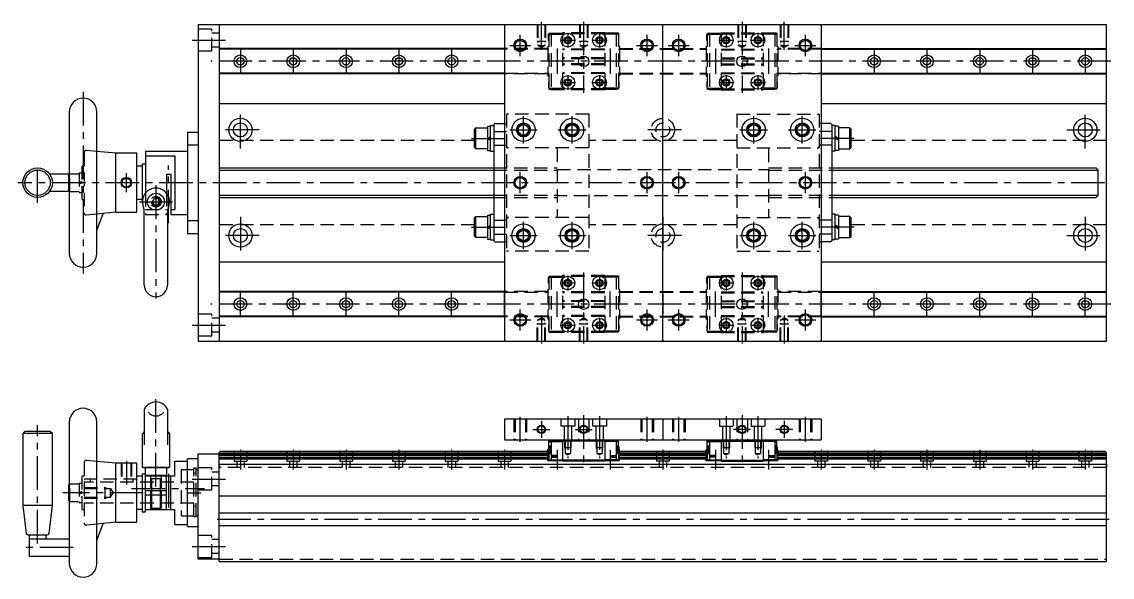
# Model space of a CAD drawing. Extents: x -2 to 774, y -8 to 273.
# Drawn here: x 257 to 774, y 10 to 273 of the extents above; entities that cross this region are included whole.
import ezdxf

# ---------------------------------------------------------------- set-up
doc = ezdxf.new("R2010")
doc.units = 0
doc.header["$LTSCALE"] = 0.5
doc.linetypes.add('CENTER', pattern=[50.8, 31.75, -6.35, 6.35, -6.35])
doc.linetypes.add('DASHED', pattern=[19.05, 12.7, -6.35])
for name, color, linetype in [('MSM_CENTER', 1, 'CENTER'), ('MSM_CONTINUOUS', 7, 'CONTINUOUS'), ('MSM_DASHED', 4, 'DASHED'), ('MSM_NARROW', 5, 'CONTINUOUS')]:
    doc.layers.add(name, color=color, linetype=linetype)

msp = doc.modelspace()

# ---------------------------------------------------------------- linework, layer by layer
at = {"layer": 'MSM_CENTER'}
for p, q in [((503.36, 259.71), (503.36, 273.05)), ((523.36, 273.05), (523.36, 239.34)), ((598.36, 273.05), (598.36, 239.34)), ((618.36, 259.71), (618.36, 273.05)), ((338.02, 264.34), (353.76, 264.34)), ((493.36, 256.84), (493.36, 266.84)), ((512.36, 264.34), (519.36, 264.34)), ((515.86, 267.84), (515.86, 260.84)), ((527.36, 264.34), (534.36, 264.34)), ((530.86, 267.84), (530.86, 260.84)), ((553.36, 256.84), (553.36, 266.84)), ((568.36, 256.84), (568.36, 266.84)), ((587.36, 264.34), (594.36, 264.34)), ((590.86, 267.84), (590.86, 260.84)), ((602.36, 264.34), (609.36, 264.34)), ((605.86, 267.84), (605.86, 260.84)), ((628.36, 256.84), (628.36, 266.84)), ((360.86, 260.34), (360.86, 248.34)), ((385.86, 260.34), (385.86, 248.34)), ((410.86, 260.34), (410.86, 248.34)), ((435.86, 260.34), (435.86, 248.34)), ((460.86, 260.34), (460.86, 248.34)), ((485.86, 260.34), (485.86, 248.34)), ((488.36, 261.84), (498.36, 261.84)), ((510.86, 260.34), (510.86, 248.34)), ((535.86, 260.34), (535.86, 248.34)), ((548.36, 261.84), (558.36, 261.84)), ((560.86, 249.54), (560.86, 259.14)), ((563.36, 261.84), (573.36, 261.84)), ((585.86, 260.34), (585.86, 248.34)), ((610.86, 260.34), (610.86, 248.34)), ((623.36, 261.84), (633.36, 261.84)), ((635.86, 260.34), (635.86, 248.34)), ((660.86, 260.34), (660.86, 248.34)), ((685.86, 260.34), (685.86, 248.34)), ((710.86, 260.34), (710.86, 248.34)), ((735.86, 260.34), (735.86, 248.34)), ((760.86, 260.34), (760.86, 248.34)), ((772.88, 254.34), (346.83, 254.34)), ((515.86, 247.84), (515.86, 240.84)), ((530.86, 247.84), (530.86, 240.84)), ((590.86, 247.84), (590.86, 240.84)), ((605.86, 247.84), (605.86, 240.84)), ((512.36, 244.34), (519.36, 244.34)), ((527.36, 244.34), (534.36, 244.34)), ((587.36, 244.34), (594.36, 244.34)), ((602.36, 244.34), (609.36, 244.34)), ((286.36, 239.84), (286.36, 153.84)), ((360.86, 213.04), (360.86, 230.64)), ((494.86, 215.34), (494.86, 228.34)), ((517.86, 215.34), (517.86, 228.34)), ((560.86, 213.04), (560.86, 230.64)), ((603.86, 215.34), (603.86, 228.34)), ((626.86, 215.34), (626.86, 228.34)), ((760.86, 213.04), (760.86, 230.64)), ((369.66, 221.84), (352.06, 221.84)), ((470.34, 217.84), (488.86, 217.84)), ((488.36, 221.84), (501.36, 221.84)), ((511.36, 221.84), (524.36, 221.84)), ((569.66, 221.84), (552.06, 221.84)), ((597.36, 221.84), (610.36, 221.84)), ((620.36, 221.84), (633.36, 221.84)), ((651.38, 217.84), (632.86, 217.84)), ((752.06, 221.84), (769.66, 221.84)), ((264.86, 187.24), (264.86, 205.5)), ((306.86, 192.34), (306.86, 201.34)), ((326.86, 177.61), (326.86, 204.97)), ((493.36, 191.84), (493.36, 201.84)), ((553.36, 191.84), (553.36, 201.84)), ((568.36, 191.84), (568.36, 201.84)), ((628.36, 191.84), (628.36, 201.84)), ((770.11, 196.84), (255.48, 196.84)), ((320.86, 195.67), (320.86, 141.97)), ((313.03, 187.84), (328.69, 187.84)), ((360.86, 180.64), (360.86, 163.04)), ((470.34, 175.84), (488.86, 175.84)), ((494.86, 165.34), (494.86, 178.34)), ((517.86, 165.34), (517.86, 178.34)), ((560.86, 180.64), (560.86, 163.04)), ((603.86, 165.34), (603.86, 178.34)), ((626.86, 165.34), (626.86, 178.34)), ((651.38, 175.84), (632.86, 175.84)), ((760.86, 180.64), (760.86, 163.04)), ((369.66, 171.84), (352.06, 171.84)), ((488.36, 171.84), (501.36, 171.84)), ((511.36, 171.84), (524.36, 171.84)), ((569.66, 171.84), (552.06, 171.84)), ((597.36, 171.84), (610.36, 171.84)), ((620.36, 171.84), (633.36, 171.84)), ((752.06, 171.84), (769.66, 171.84)), ((515.86, 152.84), (515.86, 145.84)), ((523.36, 154.34), (523.36, 120.64)), ((530.86, 152.84), (530.86, 145.84)), ((590.86, 152.84), (590.86, 145.84)), ((598.36, 154.34), (598.36, 120.64)), ((605.86, 152.84), (605.86, 145.84)), ((360.86, 133.34), (360.86, 145.34)), ((385.86, 133.34), (385.86, 145.34)), ((410.86, 133.34), (410.86, 145.34)), ((435.86, 133.34), (435.86, 145.34)), ((460.86, 133.34), (460.86, 145.34)), ((485.86, 133.34), (485.86, 145.34)), ((510.86, 133.34), (510.86, 145.34)), ((512.36, 149.34), (519.36, 149.34)), ((527.36, 149.34), (534.36, 149.34)), ((535.86, 133.34), (535.86, 145.34)), ((585.86, 133.34), (585.86, 145.34)), ((587.36, 149.34), (594.36, 149.34)), ((602.36, 149.34), (609.36, 149.34)), ((610.86, 133.34), (610.86, 145.34)), ((635.86, 133.34), (635.86, 145.34)), ((660.86, 133.34), (660.86, 145.34)), ((685.86, 133.34), (685.86, 145.34)), ((710.86, 133.34), (710.86, 145.34)), ((735.86, 133.34), (735.86, 145.34)), ((760.86, 133.34), (760.86, 145.34)), ((560.86, 144.14), (560.86, 134.54)), ((772.88, 139.34), (346.83, 139.34)), ((493.36, 126.84), (493.36, 136.84)), ((553.36, 126.84), (553.36, 136.84)), ((568.36, 126.84), (568.36, 136.84)), ((628.36, 126.84), (628.36, 136.84)), ((338.02, 129.34), (353.76, 129.34)), ((488.36, 131.84), (498.36, 131.84)), ((503.36, 133.97), (503.36, 120.64)), ((512.36, 129.34), (519.36, 129.34)), ((515.86, 132.84), (515.86, 125.84)), ((527.36, 129.34), (534.36, 129.34)), ((530.86, 132.84), (530.86, 125.84)), ((548.36, 131.84), (558.36, 131.84)), ((563.36, 131.84), (573.36, 131.84)), ((587.36, 129.34), (594.36, 129.34)), ((590.86, 132.84), (590.86, 125.84)), ((602.36, 129.34), (609.36, 129.34)), ((605.86, 132.84), (605.86, 125.84)), ((618.36, 133.97), (618.36, 120.64)), ((623.36, 131.84), (633.36, 131.84)), ((320.86, 52.99), (320.86, 96.1)), ((493.36, 74.12), (493.36, 85.88)), ((503.36, 84), (503.36, 76)), ((515.86, 86.23), (515.86, 66.42)), ((523.36, 86.75), (523.36, 63.5)), ((530.86, 86.23), (530.86, 66.42)), ((553.36, 74.12), (553.36, 85.88)), ((568.36, 74.12), (568.36, 85.88)), ((590.86, 86.23), (590.86, 66.42)), ((598.36, 86.75), (598.36, 63.5)), ((605.86, 86.23), (605.86, 66.42)), ((618.36, 84), (618.36, 76)), ((628.36, 74.12), (628.36, 85.88)), ((264.86, 26.04), (264.86, 82)), ((499.36, 80), (507.36, 80)), ((519.36, 80), (527.36, 80)), ((602.36, 80), (594.36, 80)), ((622.36, 80), (614.36, 80)), ((360.86, 70.32), (360.86, 60.98)), ((385.86, 70.32), (385.86, 60.98)), ((410.86, 70.32), (410.86, 60.98)), ((435.86, 70.32), (435.86, 60.98)), ((460.86, 70.32), (460.86, 60.98)), ((485.86, 70.32), (485.86, 60.98)), ((510.86, 70.32), (510.86, 60.98)), ((535.86, 70.32), (535.86, 60.98)), ((560.86, 70.32), (560.86, 60.98)), ((585.86, 70.32), (585.86, 60.98)), ((610.86, 70.32), (610.86, 60.98)), ((635.86, 70.32), (635.86, 60.98)), ((660.86, 70.32), (660.86, 60.98)), ((685.86, 70.32), (685.86, 60.98)), ((710.86, 70.32), (710.86, 60.98)), ((735.86, 70.32), (735.86, 60.98)), ((760.86, 70.32), (760.86, 60.98)), ((306.86, 65.11), (306.86, 53.98)), ((326.86, 58.88), (326.86, 41)), ((309.36, 52), (343.86, 52)), ((338.02, 56.5), (353.76, 56.5)), ((314.86, 50), (276.86, 50)), ((349.87, 37.5), (773.59, 37.5)), ((281.71, 24), (259.21, 24)), ((338.02, 24.5), (353.76, 24.5))]:
    msp.add_line(p, q, dxfattribs=at)
at = {"layer": 'MSM_CONTINUOUS'}
for p, q in [((340.86, 271.84), (770.86, 271.84)), ((340.86, 271.84), (340.86, 121.84)), ((350.86, 271.84), (350.86, 121.84)), ((485.86, 271.34), (486.36, 271.84)), ((485.86, 271.34), (485.86, 122.34)), ((560.86, 271.34), (560.36, 271.84)), ((560.86, 271.34), (561.36, 271.84)), ((560.86, 122.34), (560.86, 271.34)), ((635.86, 271.34), (635.36, 271.84)), ((635.86, 271.34), (635.86, 122.34)), ((770.86, 121.84), (770.86, 271.84)), ((485.86, 260.34), (350.86, 260.34)), ((485.86, 260.04), (350.86, 260.04)), ((635.86, 260.34), (770.86, 260.34)), ((635.86, 260.04), (770.86, 260.04)), ((485.86, 248.64), (350.86, 248.64)), ((485.86, 248.34), (350.86, 248.34)), ((635.86, 248.64), (770.86, 248.64)), ((635.86, 248.34), (770.86, 248.34)), ((350.86, 234.34), (485.86, 234.34)), ((635.86, 234.34), (770.86, 234.34)), ((279.86, 230.34), (279.86, 163.34)), ((292.86, 163.34), (292.86, 230.34)), ((471.76, 222.24), (472.36, 222.84)), ((471.76, 213.44), (471.76, 222.24)), ((472.36, 222.84), (477.76, 222.84)), ((472.36, 212.84), (472.36, 222.84)), ((477.76, 223.54), (479.26, 223.54)), ((477.76, 223.54), (477.76, 212.14)), ((479.26, 211.74), (479.26, 223.94)), ((479.26, 223.94), (480.86, 223.94)), ((481.36, 224.84), (480.86, 224.34)), ((480.86, 224.34), (480.86, 169.34)), ((481.36, 224.84), (485.86, 224.84)), ((640.36, 224.84), (635.86, 224.84)), ((640.36, 224.84), (640.86, 224.34)), ((640.86, 224.34), (640.86, 169.34)), ((642.46, 223.94), (640.86, 223.94)), ((642.46, 211.74), (642.46, 223.94)), ((643.96, 223.54), (642.46, 223.54)), ((643.96, 223.54), (643.96, 212.14)), ((649.36, 222.84), (643.96, 222.84)), ((649.96, 222.24), (649.36, 222.84)), ((649.36, 212.84), (649.36, 222.84)), ((649.96, 213.44), (649.96, 222.24)), ((335.86, 220.84), (340.86, 220.84)), ((335.86, 220.84), (335.86, 172.84)), ((477.76, 217.84), (479.26, 218.71)), ((477.76, 216.98), (479.26, 217.84)), ((643.96, 217.84), (642.46, 218.71)), ((643.96, 216.98), (642.46, 217.84)), ((301.86, 210.84), (292.86, 211.68)), ((315.86, 211.84), (315.86, 191.91)), ((315.86, 211.84), (335.86, 211.84)), ((335.86, 214.73), (340.86, 214.73)), ((472.36, 212.84), (471.76, 213.44)), ((477.76, 212.84), (472.36, 212.84)), ((477.76, 212.14), (479.26, 212.14)), ((479.26, 211.74), (480.86, 211.74)), ((642.46, 211.74), (640.86, 211.74)), ((643.96, 212.14), (642.46, 212.14)), ((643.96, 212.84), (649.36, 212.84)), ((649.36, 212.84), (649.96, 213.44)), ((301.86, 182.84), (301.86, 210.84)), ((311.86, 210.84), (301.86, 210.84)), ((311.86, 182.84), (311.86, 210.84)), ((315.86, 209.53), (329.86, 209.53)), ((329.86, 209.53), (329.86, 184.15)), ((311.86, 204.84), (314.36, 204.84)), ((314.36, 205.84), (314.36, 187.84)), ((314.36, 205.84), (315.86, 205.84)), ((350.86, 203.84), (480.86, 203.84)), ((640.86, 203.84), (765.86, 203.84)), ((765.86, 203.84), (766.86, 202.84)), ((766.86, 202.84), (766.86, 190.84)), ((279.81, 200.84), (270.61, 200.84)), ((279.56, 200.59), (279.86, 200.89)), ((279.56, 193.09), (279.56, 200.59)), ((325.86, 200.84), (325.86, 191.91)), ((325.86, 200.84), (327.86, 200.84)), ((327.86, 200.84), (327.86, 181.84)), ((270.61, 192.84), (279.81, 192.84)), ((279.86, 192.79), (279.56, 193.09)), ((314.36, 188.84), (311.86, 188.84)), ((314.36, 187.84), (314.42, 187.84)), ((320, 189.34), (319.13, 187.84)), ((319.13, 187.84), (320, 186.34)), ((321.73, 189.34), (320, 189.34)), ((320, 186.34), (321.73, 186.34)), ((322.59, 187.84), (321.73, 189.34)), ((321.73, 186.34), (322.59, 187.84)), ((350.86, 189.84), (480.86, 189.84)), ((640.86, 189.84), (765.86, 189.84)), ((766.86, 190.84), (765.86, 189.84)), ((301.86, 182.84), (292.86, 182)), ((292.86, 174.23), (295.87, 182.28)), ((301.86, 182.84), (311.86, 182.84)), ((315.36, 148.34), (315.36, 183.3)), ((326.37, 183.3), (326.37, 148.34)), ((327.86, 184.15), (329.86, 184.15)), ((327.86, 181.84), (335.86, 181.84)), ((471.76, 180.24), (472.36, 180.84)), ((472.36, 180.84), (477.76, 180.84)), ((472.36, 170.84), (472.36, 180.84)), ((477.76, 181.54), (479.26, 181.54)), ((477.76, 181.54), (477.76, 170.14)), ((479.26, 169.74), (479.26, 181.94)), ((479.26, 181.94), (480.86, 181.94)), ((642.46, 181.94), (640.86, 181.94)), ((642.46, 169.74), (642.46, 181.94)), ((643.96, 181.54), (642.46, 181.54)), ((643.96, 181.54), (643.96, 170.14)), ((649.36, 180.84), (643.96, 180.84)), ((649.96, 180.24), (649.36, 180.84)), ((649.36, 170.84), (649.36, 180.84)), ((335.86, 178.95), (340.86, 178.95)), ((471.76, 171.44), (471.76, 180.24)), ((477.76, 175.84), (479.26, 176.71)), ((477.76, 174.98), (479.26, 175.84)), ((643.96, 175.84), (642.46, 176.71)), ((643.96, 174.98), (642.46, 175.84)), ((649.96, 171.44), (649.96, 180.24)), ((335.86, 172.84), (340.86, 172.84)), ((472.36, 170.84), (471.76, 171.44)), ((477.76, 170.84), (472.36, 170.84)), ((643.96, 170.84), (649.36, 170.84)), ((649.36, 170.84), (649.96, 171.44)), ((477.76, 170.14), (479.26, 170.14)), ((479.26, 169.74), (480.86, 169.74)), ((481.36, 168.84), (480.86, 169.34)), ((481.36, 168.84), (485.86, 168.84)), ((640.36, 168.84), (635.86, 168.84)), ((640.36, 168.84), (640.86, 169.34)), ((642.46, 169.74), (640.86, 169.74)), ((643.96, 170.14), (642.46, 170.14)), ((350.86, 159.34), (485.86, 159.34)), ((635.86, 159.34), (770.86, 159.34)), ((485.86, 145.34), (350.86, 145.34)), ((485.86, 145.04), (350.86, 145.04)), ((635.86, 145.34), (770.86, 145.34)), ((635.86, 145.04), (770.86, 145.04)), ((485.86, 133.64), (350.86, 133.64)), ((485.86, 133.34), (350.86, 133.34)), ((635.86, 133.64), (770.86, 133.64)), ((635.86, 133.34), (770.86, 133.34)), ((340.86, 121.84), (770.86, 121.84)), ((485.86, 122.34), (486.36, 121.84)), ((560.86, 122.34), (560.36, 121.84)), ((560.86, 122.34), (561.36, 121.84)), ((635.86, 122.34), (635.36, 121.84)), ((315.36, 89.65), (315.36, 72.67)), ((326.37, 89.65), (326.37, 72.67)), ((279.86, 83.5), (279.86, 16.5)), ((292.86, 16.5), (292.86, 83.5)), ((485.86, 85), (485.86, 75)), ((485.86, 85), (635.86, 85)), ((560.86, 85), (560.86, 75)), ((635.86, 85), (635.86, 75)), ((258.86, 79), (257.86, 78)), ((257.86, 78), (257.86, 44)), ((271.86, 78), (257.86, 78)), ((270.86, 79), (258.86, 79)), ((271.86, 78), (270.86, 79)), ((271.86, 44), (271.86, 78)), ((314.42, 77.67), (314.42, 62.09)), ((315.15, 78.63), (315.36, 78.69)), ((326.58, 78.63), (326.37, 78.69)), ((327.3, 77.67), (327.3, 62.09)), ((485.86, 75), (635.86, 75)), ((506.91, 71.9), (506.91, 74.6)), ((506.91, 74.6), (507.91, 74.6)), ((506.91, 74.1), (507.91, 74.1)), ((507.91, 74.7), (507.91, 65.1)), ((507.91, 74.7), (513.41, 74.7)), ((507.91, 74.2), (513.41, 74.2)), ((513.41, 75), (513.41, 65)), ((533.31, 74.5), (513.41, 74.5)), ((533.31, 75), (533.31, 65)), ((538.81, 74.7), (533.31, 74.7)), ((538.81, 74.2), (533.31, 74.2)), ((538.81, 74.7), (538.81, 65.1)), ((539.81, 74.6), (538.81, 74.6)), ((539.81, 74.1), (538.81, 74.1)), ((539.81, 71.9), (539.81, 74.6)), ((581.91, 71.9), (581.91, 74.6)), ((581.91, 74.6), (582.91, 74.6)), ((581.91, 74.1), (582.91, 74.1)), ((582.91, 74.7), (582.91, 65.1)), ((582.91, 74.7), (588.41, 74.7)), ((582.91, 74.2), (588.41, 74.2)), ((588.41, 75), (588.41, 65)), ((588.41, 74.5), (608.31, 74.5)), ((608.31, 75), (608.31, 65)), ((613.81, 74.7), (608.31, 74.7)), ((613.81, 74.2), (608.31, 74.2)), ((613.81, 74.7), (613.81, 65.1)), ((614.81, 74.6), (613.81, 74.6)), ((614.81, 74.1), (613.81, 74.1)), ((614.81, 71.9), (614.81, 74.6)), ((340.86, 18.5), (340.86, 68.5)), ((340.86, 68.5), (350.86, 68.5)), ((351.36, 69.5), (350.86, 69)), ((350.86, 17.5), (350.86, 69)), ((506.41, 68.46), (350.86, 68.46)), ((506.41, 68.25), (350.86, 68.25)), ((506.41, 67.7), (350.86, 67.7)), ((506.41, 69.2), (351.06, 69.2)), ((506.41, 69.5), (351.36, 69.5)), ((506.41, 70.43), (506.71, 70.61)), ((506.41, 65.1), (506.41, 70.43)), ((506.41, 69.13), (506.71, 69.13)), ((506.91, 68.51), (506.41, 68.51)), ((506.91, 67.38), (506.41, 67.64)), ((506.91, 67.29), (506.41, 67.55)), ((506.91, 67.11), (506.41, 66.85)), ((506.71, 71.9), (506.71, 68.9)), ((507.31, 71.9), (506.71, 71.9)), ((506.71, 68.9), (507.31, 68.9)), ((506.91, 72.2), (507.91, 72.2)), ((506.91, 68.9), (506.91, 65.1)), ((506.91, 68.6), (507.91, 68.6)), ((506.91, 67.11), (506.91, 67.11)), ((507.31, 72.2), (507.31, 68.6)), ((510.61, 67.6), (507.91, 67.6)), ((510.11, 67.55), (508.26, 67.55)), ((508.71, 67.55), (508.71, 67.6)), ((509.17, 67.55), (509.17, 67.6)), ((509.31, 66.85), (509.31, 67.55)), ((510.11, 66.85), (510.11, 67.55)), ((510.61, 66.8), (510.61, 67.6)), ((536.11, 67.6), (538.81, 67.6)), ((536.11, 66.8), (536.11, 67.6)), ((538.46, 67.55), (536.61, 67.55)), ((536.61, 67.55), (536.61, 66.85)), ((537.41, 67.55), (537.41, 66.85)), ((537.55, 67.55), (537.55, 67.6)), ((538.01, 67.55), (538.01, 67.6)), ((539.81, 72.2), (538.81, 72.2)), ((539.81, 68.6), (538.81, 68.6)), ((539.41, 72.2), (539.41, 68.6)), ((540.01, 71.9), (539.41, 71.9)), ((539.41, 68.9), (540.01, 68.9)), ((539.81, 68.9), (539.81, 65.1)), ((539.81, 68.51), (540.31, 68.51)), ((539.81, 67.38), (540.31, 67.64)), ((539.81, 67.29), (540.31, 67.55)), ((539.81, 67.11), (540.31, 66.85)), ((539.81, 67.11), (539.81, 67.11)), ((540.01, 71.9), (540.01, 68.9)), ((540.31, 70.43), (540.01, 70.61)), ((540.31, 69.13), (540.01, 69.13)), ((540.31, 65.1), (540.31, 70.43)), ((581.41, 69.5), (540.31, 69.5)), ((581.41, 69.2), (540.31, 69.2)), ((581.41, 68.46), (540.31, 68.46)), ((581.41, 68.25), (540.31, 68.25)), ((581.41, 67.7), (540.31, 67.7)), ((581.41, 70.43), (581.71, 70.61)), ((581.41, 65.1), (581.41, 70.43)), ((581.41, 69.13), (581.71, 69.13)), ((581.91, 68.51), (581.41, 68.51)), ((581.91, 67.38), (581.41, 67.64)), ((581.91, 67.29), (581.41, 67.55)), ((581.91, 67.11), (581.41, 66.85)), ((581.71, 71.9), (582.31, 71.9)), ((581.71, 71.9), (581.71, 68.9)), ((582.31, 68.9), (581.71, 68.9)), ((581.91, 72.2), (582.91, 72.2)), ((581.91, 68.9), (581.91, 65.1)), ((581.91, 68.6), (582.91, 68.6)), ((581.91, 67.11), (581.91, 67.11)), ((582.31, 72.2), (582.31, 68.6)), ((585.61, 67.6), (582.91, 67.6)), ((583.26, 67.55), (585.11, 67.55)), ((583.71, 67.55), (583.71, 67.6)), ((584.17, 67.55), (584.17, 67.6)), ((584.31, 67.55), (584.31, 66.85)), ((585.11, 67.55), (585.11, 66.85)), ((585.61, 66.8), (585.61, 67.6)), ((611.11, 67.6), (613.81, 67.6)), ((611.11, 66.8), (611.11, 67.6)), ((611.61, 66.85), (611.61, 67.55)), ((611.61, 67.55), (613.46, 67.55)), ((612.41, 66.85), (612.41, 67.55)), ((612.55, 67.55), (612.55, 67.6)), ((613.01, 67.55), (613.01, 67.6)), ((614.81, 72.2), (613.81, 72.2)), ((614.81, 68.6), (613.81, 68.6)), ((614.41, 72.2), (614.41, 68.6)), ((614.41, 71.9), (615.01, 71.9)), ((615.01, 68.9), (614.41, 68.9)), ((614.81, 68.9), (614.81, 65.1)), ((614.81, 68.51), (615.31, 68.51)), ((614.81, 67.38), (615.31, 67.64)), ((614.81, 67.29), (615.31, 67.55)), ((614.81, 67.11), (614.81, 67.11)), ((614.81, 67.11), (615.31, 66.85)), ((615.01, 71.9), (615.01, 68.9)), ((615.31, 70.43), (615.01, 70.61)), ((615.31, 69.13), (615.01, 69.13)), ((615.31, 65.1), (615.31, 70.43)), ((770.36, 69.5), (615.31, 69.5)), ((770.66, 69.2), (615.31, 69.2)), ((770.86, 68.46), (615.31, 68.46)), ((770.86, 68.25), (615.31, 68.25)), ((770.86, 67.7), (615.31, 67.7)), ((770.36, 69.5), (770.86, 69)), ((770.86, 17.5), (770.86, 69)), ((301.86, 64), (292.86, 64.84)), ((301.86, 36), (301.86, 64)), ((311.86, 64), (301.86, 64)), ((311.86, 36), (311.86, 64)), ((314.42, 62.09), (314.62, 62)), ((314.42, 62.09), (327.3, 62.09)), ((314.62, 62), (327.1, 62)), ((315.86, 41), (315.86, 62)), ((325.86, 62), (325.86, 58.37)), ((327.3, 62.09), (327.1, 62)), ((329.86, 65), (335.86, 65)), ((329.86, 58), (329.86, 65)), ((335.86, 34), (335.86, 66)), ((340.86, 66), (335.86, 66)), ((506.41, 66.7), (350.86, 66.7)), ((506.41, 66.15), (350.86, 66.15)), ((506.41, 65.94), (350.86, 65.94)), ((350.86, 63.5), (770.86, 63.5)), ((506.91, 67.02), (506.41, 66.76)), ((506.91, 65.89), (506.41, 65.89)), ((513.41, 65.1), (506.41, 65.1)), ((506.91, 65.6), (513.41, 65.6)), ((510.61, 66.8), (507.91, 66.8)), ((508.26, 66.85), (510.11, 66.85)), ((508.71, 66.8), (508.71, 66.85)), ((509.17, 66.8), (509.17, 66.85)), ((533.31, 65.5), (513.41, 65.5)), ((533.31, 65), (513.41, 65)), ((539.81, 65.6), (533.31, 65.6)), ((540.31, 65.1), (533.31, 65.1)), ((536.11, 66.8), (538.81, 66.8)), ((536.61, 66.85), (538.46, 66.85)), ((537.55, 66.8), (537.55, 66.85)), ((538.01, 66.8), (538.01, 66.85)), ((539.81, 67.02), (540.31, 66.76)), ((539.81, 65.89), (540.31, 65.89)), ((581.41, 66.7), (540.31, 66.7)), ((581.41, 66.15), (540.31, 66.15)), ((581.41, 65.94), (540.31, 65.94)), ((581.91, 67.02), (581.41, 66.76)), ((581.91, 65.89), (581.41, 65.89)), ((588.41, 65.1), (581.41, 65.1)), ((581.91, 65.6), (588.41, 65.6)), ((585.61, 66.8), (582.91, 66.8)), ((585.11, 66.85), (583.26, 66.85)), ((583.71, 66.8), (583.71, 66.85)), ((584.17, 66.8), (584.17, 66.85)), ((588.41, 65.5), (608.31, 65.5)), ((588.41, 65), (608.31, 65)), ((614.81, 65.6), (608.31, 65.6)), ((615.31, 65.1), (608.31, 65.1)), ((611.11, 66.8), (613.81, 66.8)), ((613.46, 66.85), (611.61, 66.85)), ((612.55, 66.8), (612.55, 66.85)), ((613.01, 66.8), (613.01, 66.85)), ((614.81, 67.02), (615.31, 66.76)), ((614.81, 65.89), (615.31, 65.89)), ((770.86, 66.7), (615.31, 66.7)), ((770.86, 66.15), (615.31, 66.15)), ((770.86, 65.94), (615.31, 65.94)), ((311.86, 58), (314.36, 58)), ((314.36, 59), (315.86, 59)), ((314.36, 59), (314.36, 41)), ((315.86, 58.37), (325.86, 58.37)), ((316.23, 58), (315.86, 58.37)), ((315.86, 58), (329.86, 58)), ((325.5, 58), (325.86, 58.37)), ((325.86, 42), (325.86, 58)), ((327.86, 42), (327.86, 58)), ((279.56, 53.75), (279.86, 54.05)), ((279.56, 46.25), (279.56, 53.75)), ((315.86, 51), (325.86, 51)), ((315.86, 49), (325.86, 49)), ((318.36, 51), (318.36, 49)), ((323.36, 51), (323.36, 49)), ((350.86, 48.5), (770.86, 48.5)), ((271.86, 44), (257.86, 44)), ((257.86, 44), (259.37, 30.65)), ((270.36, 30.65), (271.86, 44)), ((279.86, 45.95), (279.56, 46.25)), ((314.36, 42), (311.86, 42)), ((315.86, 42), (329.86, 42)), ((329.86, 35), (329.86, 42)), ((314.36, 41), (315.86, 41)), ((350.86, 40.5), (770.86, 40.5)), ((301.86, 36), (292.86, 35.16)), ((292.86, 27.39), (295.87, 35.44)), ((301.86, 36), (311.86, 36)), ((329.86, 35), (335.86, 35)), ((335.86, 34), (340.86, 34)), ((350.86, 34.5), (770.86, 34.5)), ((260.3, 30), (269.42, 30)), ((260.86, 30), (260.86, 20)), ((279.86, 28), (260.86, 28)), ((268.86, 28), (268.86, 30)), ((260.86, 20), (279.86, 20)), ((350.86, 18.5), (340.86, 18.5)), ((350.86, 17.5), (770.86, 17.5))]:
    msp.add_line(p, q, dxfattribs=at)
for centre, radius in [((493.36, 261.84), 2.46), ((515.86, 264.34), 3.25), ((515.86, 264.34), 1.75), ((515.86, 264.34), 1.23), ((530.86, 264.34), 3.25), ((530.86, 264.34), 1.75), ((530.86, 264.34), 1.23), ((553.36, 261.84), 2.46), ((568.36, 261.84), 2.46), ((590.86, 264.34), 3.25), ((590.86, 264.34), 1.75), ((590.86, 264.34), 1.23), ((605.86, 264.34), 3.25), ((605.86, 264.34), 1.75), ((605.86, 264.34), 1.23), ((628.36, 261.84), 2.46), ((360.86, 254.34), 3), ((360.86, 254.34), 1.75), ((385.86, 254.34), 3), ((385.86, 254.34), 1.75), ((410.86, 254.34), 3), ((410.86, 254.34), 1.75), ((435.86, 254.34), 3), ((435.86, 254.34), 1.75), ((460.86, 254.34), 3), ((460.86, 254.34), 1.75), ((523.36, 254.34), 2.5), ((598.36, 254.34), 2.5), ((660.86, 254.34), 3), ((660.86, 254.34), 1.75), ((685.86, 254.34), 3), ((685.86, 254.34), 1.75), ((710.86, 254.34), 3), ((710.86, 254.34), 1.75), ((735.86, 254.34), 3), ((735.86, 254.34), 1.75), ((760.86, 254.34), 3), ((760.86, 254.34), 1.75), ((515.86, 244.34), 3.25), ((515.86, 244.34), 1.75), ((515.86, 244.34), 1.23), ((530.86, 244.34), 3.25), ((530.86, 244.34), 1.75), ((530.86, 244.34), 1.23), ((590.86, 244.34), 3.25), ((590.86, 244.34), 1.75), ((590.86, 244.34), 1.23), ((605.86, 244.34), 3.25), ((605.86, 244.34), 1.75), ((605.86, 244.34), 1.23), ((360.86, 221.84), 5.5), ((494.86, 221.84), 5.5), ((517.86, 221.84), 5.5), ((603.86, 221.84), 5.5), ((626.86, 221.84), 5.5), ((760.86, 221.84), 5.5), ((360.86, 221.84), 3.3), ((494.86, 221.84), 3.3), ((494.86, 221.84), 2.46), ((517.86, 221.84), 3.3), ((517.86, 221.84), 2.46), ((603.86, 221.84), 3.3), ((603.86, 221.84), 2.46), ((626.86, 221.84), 3.3), ((626.86, 221.84), 2.46), ((760.86, 221.84), 3.3), ((264.86, 196.84), 7), ((264.86, 196.84), 6), ((306.86, 196.84), 2.07), ((493.36, 196.84), 2.46), ((553.36, 196.84), 2.46), ((568.36, 196.84), 2.46), ((628.36, 196.84), 2.46), ((320.86, 187.84), 4), ((360.86, 171.84), 5.5), ((494.86, 171.84), 5.5), ((517.86, 171.84), 5.5), ((603.86, 171.84), 5.5), ((626.86, 171.84), 5.5), ((760.86, 171.84), 5.5), ((360.86, 171.84), 3.3), ((494.86, 171.84), 3.3), ((494.86, 171.84), 2.46), ((517.86, 171.84), 3.3), ((517.86, 171.84), 2.46), ((603.86, 171.84), 3.3), ((603.86, 171.84), 2.46), ((626.86, 171.84), 3.3), ((626.86, 171.84), 2.46), ((760.86, 171.84), 3.3), ((515.86, 149.34), 3.25), ((515.86, 149.34), 1.75), ((515.86, 149.34), 1.23), ((530.86, 149.34), 3.25), ((530.86, 149.34), 1.75), ((530.86, 149.34), 1.23), ((590.86, 149.34), 3.25), ((590.86, 149.34), 1.75), ((590.86, 149.34), 1.23), ((605.86, 149.34), 3.25), ((605.86, 149.34), 1.75), ((605.86, 149.34), 1.23), ((360.86, 139.34), 3), ((360.86, 139.34), 1.75), ((385.86, 139.34), 3), ((385.86, 139.34), 1.75), ((410.86, 139.34), 3), ((410.86, 139.34), 1.75), ((435.86, 139.34), 3), ((435.86, 139.34), 1.75), ((460.86, 139.34), 3), ((460.86, 139.34), 1.75), ((523.36, 139.34), 2.5), ((598.36, 139.34), 2.5), ((660.86, 139.34), 3), ((660.86, 139.34), 1.75), ((685.86, 139.34), 3), ((685.86, 139.34), 1.75), ((710.86, 139.34), 3), ((710.86, 139.34), 1.75), ((735.86, 139.34), 3), ((735.86, 139.34), 1.75), ((760.86, 139.34), 3), ((760.86, 139.34), 1.75), ((493.36, 131.84), 2.46), ((553.36, 131.84), 2.46), ((568.36, 131.84), 2.46), ((628.36, 131.84), 2.46), ((515.86, 129.34), 3.25), ((515.86, 129.34), 1.75), ((515.86, 129.34), 1.23), ((530.86, 129.34), 3.25), ((530.86, 129.34), 1.75), ((530.86, 129.34), 1.23), ((590.86, 129.34), 3.25), ((590.86, 129.34), 1.75), ((590.86, 129.34), 1.23), ((605.86, 129.34), 3.25), ((605.86, 129.34), 1.75), ((605.86, 129.34), 1.23), ((503.36, 80), 1.62), ((523.36, 80), 1.62), ((598.36, 80), 1.62), ((618.36, 80), 1.62)]:
    msp.add_circle(centre, radius, dxfattribs=at)
for centre, radius, start, end in [((286.36, 230.34), 6.5, 0, 180), ((320.86, 187.84), 6.44, 336.6341, 203.3659), ((310.36, 183.3), 5, 0, 23.3659), ((331.37, 183.3), 5, 156.6341, 180), ((286.36, 163.34), 6.5, 180, 0), ((320.86, 148.34), 5.5, 180, 0), ((320.86, 86.81), 6.2, 27.3186, 152.6814), ((286.36, 83.5), 6.5, 0, 180), ((320.86, 90.95), 4.6, 216.9899, 323.0101), ((315.42, 77.67), 1, 105.7247, 180), ((326.3, 77.67), 1, 0, 74.2753), ((508.26, 67.2), 0.35, 90, 270), ((538.46, 67.2), 0.35, 270, 90), ((583.26, 67.2), 0.35, 90, 270), ((613.46, 67.2), 0.35, 270, 90), ((260.3, 31), 1, 200.7702, 270), ((269.42, 31), 1, 270, 339.2298), ((286.36, 16.5), 6.5, 180, 0)]:
    msp.add_arc(centre, radius, start, end, dxfattribs=at)
at = {"layer": 'MSM_DASHED'}
for p, q in [((347.36, 269.59), (340.86, 269.59)), ((347.36, 259.09), (347.36, 269.59)), ((501.36, 271.84), (501.36, 263.84)), ((501.74, 271.84), (501.74, 261.78)), ((504.98, 271.84), (504.98, 261.78)), ((505.36, 271.84), (505.36, 263.84)), ((521.36, 271.84), (521.36, 263.84)), ((521.74, 271.84), (521.74, 261.78)), ((524.98, 271.84), (524.98, 261.78)), ((525.36, 271.84), (525.36, 263.84)), ((596.36, 271.84), (596.36, 263.84)), ((596.74, 271.84), (596.74, 261.78)), ((599.98, 271.84), (599.98, 261.78)), ((600.36, 271.84), (600.36, 263.84)), ((616.36, 271.84), (616.36, 263.84)), ((616.74, 271.84), (616.74, 261.78)), ((619.98, 271.84), (619.98, 261.78)), ((620.36, 271.84), (620.36, 263.84)), ((350.86, 267.64), (347.36, 267.64)), ((501.36, 263.84), (505.36, 263.84)), ((501.36, 263.84), (501.74, 263.19)), ((505.36, 263.84), (504.98, 263.19)), ((506.71, 264.14), (506.71, 267.14)), ((506.71, 267.14), (506.91, 267.14)), ((506.91, 264.14), (506.71, 264.14)), ((506.91, 267.59), (507.91, 267.59)), ((506.91, 267.59), (506.91, 241.09)), ((506.91, 267.09), (507.91, 267.09)), ((507.91, 267.64), (507.91, 241.04)), ((507.91, 267.64), (513.41, 267.64)), ((507.91, 267.14), (513.41, 267.14)), ((533.31, 267.84), (513.41, 267.84)), ((513.41, 267.84), (513.41, 240.84)), ((533.31, 267.34), (513.41, 267.34)), ((521.36, 263.84), (525.36, 263.84)), ((521.36, 263.84), (521.74, 263.19)), ((525.36, 263.84), (524.98, 263.19)), ((533.31, 267.84), (533.31, 240.84)), ((538.81, 267.64), (533.31, 267.64)), ((538.81, 267.14), (533.31, 267.14)), ((538.81, 267.64), (538.81, 241.04)), ((539.81, 267.59), (538.81, 267.59)), ((539.81, 267.09), (538.81, 267.09)), ((539.81, 267.59), (539.81, 241.09)), ((539.81, 267.14), (540.01, 267.14)), ((540.01, 264.14), (539.81, 264.14)), ((540.01, 264.14), (540.01, 267.14)), ((581.91, 267.14), (581.71, 267.14)), ((581.71, 264.14), (581.71, 267.14)), ((581.71, 264.14), (581.91, 264.14)), ((581.91, 267.59), (582.91, 267.59)), ((581.91, 267.59), (581.91, 241.09)), ((581.91, 267.09), (582.91, 267.09)), ((582.91, 267.64), (588.41, 267.64)), ((582.91, 267.64), (582.91, 241.04)), ((582.91, 267.14), (588.41, 267.14)), ((588.41, 267.84), (608.31, 267.84)), ((588.41, 267.84), (588.41, 240.84)), ((588.41, 267.34), (608.31, 267.34)), ((596.36, 263.84), (600.36, 263.84)), ((596.36, 263.84), (596.74, 263.19)), ((600.36, 263.84), (599.98, 263.19)), ((608.31, 267.84), (608.31, 240.84)), ((613.81, 267.64), (608.31, 267.64)), ((613.81, 267.14), (608.31, 267.14)), ((613.81, 267.64), (613.81, 241.04)), ((614.81, 267.59), (613.81, 267.59)), ((614.81, 267.09), (613.81, 267.09)), ((614.81, 267.59), (614.81, 241.09)), ((615.01, 267.14), (614.81, 267.14)), ((614.81, 264.14), (615.01, 264.14)), ((615.01, 264.14), (615.01, 267.14)), ((616.36, 263.84), (620.36, 263.84)), ((616.36, 263.84), (616.74, 263.19)), ((620.36, 263.84), (619.98, 263.19)), ((347.36, 259.09), (340.86, 259.09)), ((350.86, 261.04), (347.36, 261.04)), ((506.41, 260.34), (485.86, 260.34)), ((506.41, 260.04), (485.86, 260.04)), ((501.74, 261.78), (504.98, 261.78)), ((501.74, 261.78), (503.36, 260.84)), ((504.98, 261.78), (503.36, 260.84)), ((506.41, 261.27), (506.91, 261.57)), ((506.41, 261.27), (506.41, 247.41)), ((506.41, 259.97), (506.91, 259.97)), ((533.31, 260.14), (513.41, 260.14)), ((533.31, 259.74), (513.41, 259.74)), ((521.74, 261.78), (524.98, 261.78)), ((521.74, 261.78), (523.36, 260.84)), ((524.98, 261.78), (523.36, 260.84)), ((540.31, 261.27), (539.81, 261.57)), ((540.31, 259.97), (539.81, 259.97)), ((540.31, 261.27), (540.31, 247.41)), ((540.31, 260.34), (581.41, 260.34)), ((540.31, 260.04), (581.41, 260.04)), ((581.41, 261.27), (581.91, 261.57)), ((581.41, 261.27), (581.41, 247.41)), ((581.41, 259.97), (581.91, 259.97)), ((588.41, 260.14), (608.31, 260.14)), ((588.41, 259.74), (608.31, 259.74)), ((596.74, 261.78), (599.98, 261.78)), ((596.74, 261.78), (598.36, 260.84)), ((599.98, 261.78), (598.36, 260.84)), ((615.31, 261.27), (614.81, 261.57)), ((615.31, 259.97), (614.81, 259.97)), ((615.31, 261.27), (615.31, 247.41)), ((635.86, 260.34), (615.31, 260.34)), ((635.86, 260.04), (615.31, 260.04)), ((616.74, 261.78), (619.98, 261.78)), ((616.74, 261.78), (618.36, 260.84)), ((619.98, 261.78), (618.36, 260.84)), ((506.91, 254.34), (506.41, 254.34)), ((533.31, 255.94), (513.41, 255.94)), ((533.31, 255.54), (513.41, 255.54)), ((533.31, 253.14), (513.41, 253.14)), ((539.81, 254.34), (540.31, 254.34)), ((581.91, 254.34), (581.41, 254.34)), ((588.41, 255.94), (608.31, 255.94)), ((588.41, 255.54), (608.31, 255.54)), ((588.41, 253.14), (608.31, 253.14)), ((614.81, 254.34), (615.31, 254.34)), ((485.86, 248.64), (506.41, 248.64)), ((506.41, 248.34), (485.86, 248.34)), ((506.41, 248.71), (506.91, 248.71)), ((533.31, 252.74), (513.41, 252.74)), ((533.31, 248.94), (513.41, 248.94)), ((533.31, 248.54), (513.41, 248.54)), ((540.31, 248.71), (539.81, 248.71)), ((540.31, 248.64), (581.41, 248.64)), ((540.31, 248.34), (581.41, 248.34)), ((581.41, 248.71), (581.91, 248.71)), ((588.41, 252.74), (608.31, 252.74)), ((588.41, 248.94), (608.31, 248.94)), ((588.41, 248.54), (608.31, 248.54)), ((615.31, 248.71), (614.81, 248.71)), ((615.31, 248.64), (635.86, 248.64)), ((635.86, 248.34), (615.31, 248.34)), ((506.41, 247.41), (506.91, 247.11)), ((506.71, 244.54), (506.71, 241.54)), ((506.71, 244.54), (506.91, 244.54)), ((540.31, 247.41), (539.81, 247.11)), ((539.81, 244.54), (540.01, 244.54)), ((540.01, 244.54), (540.01, 241.54)), ((581.41, 247.41), (581.91, 247.11)), ((581.91, 244.54), (581.71, 244.54)), ((581.71, 244.54), (581.71, 241.54)), ((615.31, 247.41), (614.81, 247.11)), ((615.01, 244.54), (614.81, 244.54)), ((615.01, 244.54), (615.01, 241.54)), ((506.91, 241.54), (506.71, 241.54)), ((506.91, 241.59), (507.91, 241.59)), ((506.91, 241.09), (507.91, 241.09)), ((507.91, 241.54), (513.41, 241.54)), ((507.91, 241.04), (513.41, 241.04)), ((533.31, 241.34), (513.41, 241.34)), ((533.31, 240.84), (513.41, 240.84)), ((538.81, 241.54), (533.31, 241.54)), ((538.81, 241.04), (533.31, 241.04)), ((539.81, 241.59), (538.81, 241.59)), ((539.81, 241.09), (538.81, 241.09)), ((540.01, 241.54), (539.81, 241.54)), ((581.71, 241.54), (581.91, 241.54)), ((581.91, 241.59), (582.91, 241.59)), ((581.91, 241.09), (582.91, 241.09)), ((582.91, 241.54), (588.41, 241.54)), ((582.91, 241.04), (588.41, 241.04)), ((588.41, 241.34), (608.31, 241.34)), ((588.41, 240.84), (608.31, 240.84)), ((613.81, 241.54), (608.31, 241.54)), ((613.81, 241.04), (608.31, 241.04)), ((614.81, 241.59), (613.81, 241.59)), ((614.81, 241.09), (613.81, 241.09)), ((614.81, 241.54), (615.01, 241.54)), ((486.86, 229.34), (486.86, 164.34)), ((525.86, 229.34), (486.86, 229.34)), ((525.86, 229.34), (525.86, 164.34)), ((595.86, 229.34), (595.86, 164.34)), ((595.86, 229.34), (634.86, 229.34)), ((634.86, 229.34), (634.86, 164.34)), ((485.86, 224.84), (486.36, 224.84)), ((486.36, 224.84), (486.86, 224.34)), ((635.36, 224.84), (634.86, 224.34)), ((635.86, 224.84), (635.36, 224.84)), ((471.76, 216.84), (350.86, 216.84)), ((480.86, 221.14), (486.86, 221.14)), ((595.86, 216.84), (525.86, 216.84)), ((640.86, 221.14), (634.86, 221.14)), ((770.86, 216.84), (649.96, 216.84)), ((292.86, 211.68), (287.95, 212.14)), ((480.86, 214.54), (486.86, 214.54)), ((525.86, 213.34), (486.86, 213.34)), ((510.36, 213.34), (510.86, 212.84)), ((510.86, 212.84), (510.86, 180.84)), ((595.86, 213.34), (634.86, 213.34)), ((611.36, 213.34), (610.86, 212.84)), ((610.86, 212.84), (610.86, 180.84)), ((640.86, 214.54), (634.86, 214.54)), ((286.86, 211.14), (286.86, 182.54)), ((284.56, 201.44), (285.86, 201.44)), ((284.56, 201.44), (284.56, 192.24)), ((285.86, 188.84), (285.86, 204.84)), ((285.86, 204.84), (286.86, 204.84)), ((480.86, 203.84), (510.86, 203.84)), ((480.86, 202.76), (510.86, 202.76)), ((510.86, 203.09), (610.86, 203.09)), ((610.86, 203.84), (640.86, 203.84)), ((610.86, 202.76), (640.86, 202.76)), ((279.86, 200.84), (279.81, 200.84)), ((279.86, 200.89), (280.06, 201.09)), ((280.06, 201.09), (284.56, 201.09)), ((280.06, 192.59), (280.06, 201.09)), ((284.56, 196.84), (285.86, 197.59)), ((284.56, 196.09), (285.86, 196.84)), ((279.81, 192.84), (279.86, 192.84)), ((280.06, 192.59), (279.86, 192.79)), ((284.56, 192.59), (280.06, 192.59)), ((284.56, 192.24), (285.86, 192.24)), ((315.86, 191.91), (315.86, 181.84)), ((325.86, 191.91), (325.86, 181.84)), ((285.86, 188.84), (286.86, 188.84)), ((480.86, 190.92), (510.86, 190.92)), ((480.86, 189.84), (510.86, 189.84)), ((610.86, 190.59), (510.86, 190.59)), ((610.86, 190.92), (640.86, 190.92)), ((610.86, 189.84), (640.86, 189.84)), ((292.86, 182), (287.95, 181.54)), ((315.86, 184.15), (325.86, 184.15)), ((315.86, 181.84), (325.86, 181.84)), ((510.86, 180.84), (510.36, 180.34)), ((610.86, 180.84), (611.36, 180.34)), ((471.76, 176.84), (350.86, 176.84)), ((480.86, 179.14), (486.86, 179.14)), ((525.86, 180.34), (486.86, 180.34)), ((595.86, 176.84), (525.86, 176.84)), ((595.86, 180.34), (634.86, 180.34)), ((640.86, 179.14), (634.86, 179.14)), ((770.86, 176.84), (649.96, 176.84)), ((480.86, 172.54), (486.86, 172.54)), ((640.86, 172.54), (634.86, 172.54)), ((485.86, 168.84), (486.36, 168.84)), ((486.36, 168.84), (486.86, 169.34)), ((635.36, 168.84), (634.86, 169.34)), ((635.86, 168.84), (635.36, 168.84)), ((525.86, 164.34), (486.86, 164.34)), ((595.86, 164.34), (634.86, 164.34)), ((506.71, 149.14), (506.71, 152.14)), ((506.91, 152.14), (506.71, 152.14)), ((506.91, 152.59), (506.91, 126.09)), ((506.91, 152.59), (507.91, 152.59)), ((506.91, 152.09), (507.91, 152.09)), ((507.91, 152.64), (507.91, 126.04)), ((507.91, 152.64), (513.41, 152.64)), ((507.91, 152.14), (513.41, 152.14)), ((533.31, 152.84), (513.41, 152.84)), ((513.41, 152.84), (513.41, 125.84)), ((533.31, 152.34), (513.41, 152.34)), ((533.31, 152.84), (533.31, 125.84)), ((538.81, 152.64), (533.31, 152.64)), ((538.81, 152.14), (533.31, 152.14)), ((538.81, 152.64), (538.81, 126.04)), ((539.81, 152.59), (538.81, 152.59)), ((539.81, 152.09), (538.81, 152.09)), ((539.81, 152.59), (539.81, 126.09)), ((540.01, 152.14), (539.81, 152.14)), ((540.01, 149.14), (540.01, 152.14)), ((581.71, 152.14), (581.91, 152.14)), ((581.71, 149.14), (581.71, 152.14)), ((581.91, 152.59), (581.91, 126.09)), ((581.91, 152.59), (582.91, 152.59)), ((581.91, 152.09), (582.91, 152.09)), ((582.91, 152.64), (582.91, 126.04)), ((582.91, 152.64), (588.41, 152.64)), ((582.91, 152.14), (588.41, 152.14)), ((588.41, 152.84), (608.31, 152.84)), ((588.41, 152.84), (588.41, 125.84)), ((588.41, 152.34), (608.31, 152.34)), ((608.31, 152.84), (608.31, 125.84)), ((613.81, 152.64), (608.31, 152.64)), ((613.81, 152.14), (608.31, 152.14)), ((613.81, 152.64), (613.81, 126.04)), ((614.81, 152.59), (613.81, 152.59)), ((614.81, 152.09), (613.81, 152.09)), ((614.81, 152.59), (614.81, 126.09)), ((614.81, 152.14), (615.01, 152.14)), ((615.01, 149.14), (615.01, 152.14)), ((506.41, 145.34), (485.86, 145.34)), ((485.86, 145.04), (506.41, 145.04)), ((506.41, 146.27), (506.91, 146.57)), ((506.41, 146.27), (506.41, 132.41)), ((506.41, 144.97), (506.91, 144.97)), ((506.71, 149.14), (506.91, 149.14)), ((533.31, 145.14), (513.41, 145.14)), ((533.31, 144.74), (513.41, 144.74)), ((539.81, 149.14), (540.01, 149.14)), ((540.31, 146.27), (539.81, 146.57)), ((540.31, 144.97), (539.81, 144.97)), ((540.31, 146.27), (540.31, 132.41)), ((540.31, 145.34), (581.41, 145.34)), ((540.31, 145.04), (581.41, 145.04)), ((581.41, 146.27), (581.91, 146.57)), ((581.41, 146.27), (581.41, 132.41)), ((581.41, 144.97), (581.91, 144.97)), ((581.91, 149.14), (581.71, 149.14)), ((588.41, 145.14), (608.31, 145.14)), ((588.41, 144.74), (608.31, 144.74)), ((615.01, 149.14), (614.81, 149.14)), ((615.31, 146.27), (614.81, 146.57)), ((615.31, 144.97), (614.81, 144.97)), ((615.31, 146.27), (615.31, 132.41)), ((635.86, 145.34), (615.31, 145.34)), ((615.31, 145.04), (635.86, 145.04)), ((533.31, 140.94), (513.41, 140.94)), ((533.31, 140.54), (513.41, 140.54)), ((588.41, 140.94), (608.31, 140.94)), ((588.41, 140.54), (608.31, 140.54)), ((347.36, 134.59), (340.86, 134.59)), ((347.36, 124.09), (347.36, 134.59)), ((506.91, 139.34), (506.41, 139.34)), ((533.31, 138.14), (513.41, 138.14)), ((533.31, 137.74), (513.41, 137.74)), ((539.81, 139.34), (540.31, 139.34)), ((581.91, 139.34), (581.41, 139.34)), ((588.41, 138.14), (608.31, 138.14)), ((588.41, 137.74), (608.31, 137.74)), ((614.81, 139.34), (615.31, 139.34)), ((350.86, 132.64), (347.36, 132.64)), ((506.41, 133.64), (485.86, 133.64)), ((506.41, 133.34), (485.86, 133.34)), ((501.36, 129.84), (501.74, 130.5)), ((505.36, 129.84), (501.36, 129.84)), ((501.36, 121.84), (501.36, 129.84)), ((501.74, 131.91), (503.36, 132.84)), ((504.98, 131.91), (501.74, 131.91)), ((501.74, 121.84), (501.74, 131.91)), ((504.98, 131.91), (503.36, 132.84)), ((504.98, 121.84), (504.98, 131.91)), ((505.36, 129.84), (504.98, 130.5)), ((505.36, 121.84), (505.36, 129.84)), ((506.41, 133.71), (506.91, 133.71)), ((506.41, 132.41), (506.91, 132.11)), ((506.71, 129.54), (506.71, 126.54)), ((506.91, 129.54), (506.71, 129.54)), ((533.31, 133.94), (513.41, 133.94)), ((533.31, 133.54), (513.41, 133.54)), ((521.36, 129.84), (521.74, 130.5)), ((525.36, 129.84), (521.36, 129.84)), ((521.36, 121.84), (521.36, 129.84)), ((521.74, 131.91), (523.36, 132.84)), ((524.98, 131.91), (521.74, 131.91)), ((521.74, 121.84), (521.74, 131.91)), ((524.98, 131.91), (523.36, 132.84)), ((524.98, 121.84), (524.98, 131.91)), ((525.36, 129.84), (524.98, 130.5)), ((525.36, 121.84), (525.36, 129.84)), ((540.31, 133.71), (539.81, 133.71)), ((540.31, 132.41), (539.81, 132.11)), ((540.01, 129.54), (539.81, 129.54)), ((540.01, 129.54), (540.01, 126.54)), ((540.31, 133.64), (581.41, 133.64)), ((540.31, 133.34), (581.41, 133.34)), ((581.41, 133.71), (581.91, 133.71)), ((581.41, 132.41), (581.91, 132.11)), ((581.71, 129.54), (581.91, 129.54)), ((581.71, 129.54), (581.71, 126.54)), ((588.41, 133.94), (608.31, 133.94)), ((588.41, 133.54), (608.31, 133.54)), ((596.36, 129.84), (596.74, 130.5)), ((600.36, 129.84), (596.36, 129.84)), ((596.36, 121.84), (596.36, 129.84)), ((596.74, 131.91), (598.36, 132.84)), ((599.98, 131.91), (596.74, 131.91)), ((596.74, 121.84), (596.74, 131.91)), ((599.98, 131.91), (598.36, 132.84)), ((599.98, 121.84), (599.98, 131.91)), ((600.36, 129.84), (599.98, 130.5)), ((600.36, 121.84), (600.36, 129.84)), ((615.31, 133.71), (614.81, 133.71)), ((615.31, 132.41), (614.81, 132.11)), ((614.81, 129.54), (615.01, 129.54)), ((615.01, 129.54), (615.01, 126.54)), ((635.86, 133.64), (615.31, 133.64)), ((635.86, 133.34), (615.31, 133.34)), ((616.36, 129.84), (616.74, 130.5)), ((620.36, 129.84), (616.36, 129.84)), ((616.36, 121.84), (616.36, 129.84)), ((616.74, 131.91), (618.36, 132.84)), ((619.98, 131.91), (616.74, 131.91)), ((616.74, 121.84), (616.74, 131.91)), ((619.98, 131.91), (618.36, 132.84)), ((619.98, 121.84), (619.98, 131.91)), ((620.36, 129.84), (619.98, 130.5)), ((620.36, 121.84), (620.36, 129.84)), ((347.36, 124.09), (340.86, 124.09)), ((350.86, 126.04), (347.36, 126.04)), ((506.71, 126.54), (506.91, 126.54)), ((506.91, 126.59), (507.91, 126.59)), ((506.91, 126.09), (507.91, 126.09)), ((507.91, 126.54), (513.41, 126.54)), ((507.91, 126.04), (513.41, 126.04)), ((533.31, 126.34), (513.41, 126.34)), ((533.31, 125.84), (513.41, 125.84)), ((538.81, 126.54), (533.31, 126.54)), ((538.81, 126.04), (533.31, 126.04)), ((539.81, 126.59), (538.81, 126.59)), ((539.81, 126.09), (538.81, 126.09)), ((539.81, 126.54), (540.01, 126.54)), ((581.91, 126.54), (581.71, 126.54)), ((581.91, 126.59), (582.91, 126.59)), ((581.91, 126.09), (582.91, 126.09)), ((582.91, 126.54), (588.41, 126.54)), ((582.91, 126.04), (588.41, 126.04)), ((588.41, 126.34), (608.31, 126.34)), ((588.41, 125.84), (608.31, 125.84)), ((613.81, 126.54), (608.31, 126.54)), ((613.81, 126.04), (608.31, 126.04)), ((614.81, 126.59), (613.81, 126.59)), ((614.81, 126.09), (613.81, 126.09)), ((615.01, 126.54), (614.81, 126.54)), ((490.36, 85), (490.36, 75)), ((490.9, 85), (490.9, 75)), ((495.82, 85), (495.82, 75)), ((496.36, 85), (496.36, 75)), ((512.61, 85), (512.61, 81.5)), ((519.11, 85), (519.11, 81.5)), ((520.86, 85), (520.86, 75)), ((525.86, 85), (525.86, 75)), ((527.61, 85), (527.61, 81.5)), ((534.11, 85), (534.11, 81.5)), ((550.36, 85), (550.36, 75)), ((550.9, 85), (550.9, 75)), ((555.82, 85), (555.82, 75)), ((556.36, 85), (556.36, 75)), ((565.36, 85), (565.36, 75)), ((565.9, 85), (565.9, 75)), ((570.82, 85), (570.82, 75)), ((571.36, 85), (571.36, 75)), ((587.61, 85), (587.61, 81.5)), ((594.11, 85), (594.11, 81.5)), ((595.86, 85), (595.86, 75)), ((600.86, 85), (600.86, 75)), ((602.61, 85), (602.61, 81.5)), ((609.11, 85), (609.11, 81.5)), ((625.36, 85), (625.36, 75)), ((625.9, 85), (625.9, 75)), ((630.82, 85), (630.82, 75)), ((631.36, 85), (631.36, 75)), ((519.11, 81.5), (512.61, 81.5)), ((514.11, 81.5), (514.11, 75)), ((517.61, 81.5), (517.61, 75)), ((534.11, 81.5), (527.61, 81.5)), ((529.11, 81.5), (529.11, 75)), ((532.61, 81.5), (532.61, 75)), ((587.61, 81.5), (594.11, 81.5)), ((589.11, 81.5), (589.11, 75)), ((592.61, 81.5), (592.61, 75)), ((602.61, 81.5), (609.11, 81.5)), ((604.11, 81.5), (604.11, 75)), ((607.61, 81.5), (607.61, 75)), ((514.36, 75), (514.36, 71.5)), ((514.63, 75), (514.63, 68.63)), ((517.09, 75), (517.09, 68.63)), ((517.36, 75), (517.36, 71.5)), ((529.36, 75), (529.36, 71.5)), ((529.63, 75), (529.63, 68.63)), ((532.09, 75), (532.09, 68.63)), ((532.36, 75), (532.36, 71.5)), ((589.36, 75), (589.36, 71.5)), ((589.63, 75), (589.63, 68.63)), ((592.09, 75), (592.09, 68.63)), ((592.36, 75), (592.36, 71.5)), ((604.36, 75), (604.36, 71.5)), ((604.63, 75), (604.63, 68.63)), ((607.09, 75), (607.09, 68.63)), ((607.36, 75), (607.36, 71.5)), ((357.86, 69.5), (357.86, 65)), ((363.86, 69.5), (363.86, 65)), ((382.86, 69.5), (382.86, 65)), ((388.86, 69.5), (388.86, 65)), ((407.86, 69.5), (407.86, 65)), ((413.86, 69.5), (413.86, 65)), ((432.86, 69.5), (432.86, 65)), ((438.86, 69.5), (438.86, 65)), ((457.86, 69.5), (457.86, 65)), ((463.86, 69.5), (463.86, 65)), ((482.86, 69.5), (482.86, 65)), ((488.86, 69.5), (488.86, 65)), ((514.36, 71.5), (514.63, 71.03)), ((514.36, 71.5), (517.36, 71.5)), ((514.63, 68.63), (517.09, 68.63)), ((514.63, 68.63), (515.86, 67.92)), ((517.09, 68.63), (515.86, 67.92)), ((517.36, 71.5), (517.09, 71.03)), ((529.36, 71.5), (529.63, 71.03)), ((529.36, 71.5), (532.36, 71.5)), ((529.63, 68.63), (532.09, 68.63)), ((529.63, 68.63), (530.86, 67.92)), ((532.09, 68.63), (530.86, 67.92)), ((532.36, 71.5), (532.09, 71.03)), ((557.86, 69.5), (557.86, 65)), ((563.86, 69.5), (563.86, 65)), ((589.36, 71.5), (589.63, 71.03)), ((589.36, 71.5), (592.36, 71.5)), ((589.63, 68.63), (592.09, 68.63)), ((589.63, 68.63), (590.86, 67.92)), ((592.09, 68.63), (590.86, 67.92)), ((592.36, 71.5), (592.09, 71.03)), ((604.36, 71.5), (604.63, 71.03)), ((604.36, 71.5), (607.36, 71.5)), ((604.63, 68.63), (607.09, 68.63)), ((604.63, 68.63), (605.86, 67.92)), ((607.09, 68.63), (605.86, 67.92)), ((607.36, 71.5), (607.09, 71.03)), ((632.86, 69.5), (632.86, 65)), ((638.86, 69.5), (638.86, 65)), ((657.86, 69.5), (657.86, 65)), ((663.86, 69.5), (663.86, 65)), ((682.86, 69.5), (682.86, 65)), ((688.86, 69.5), (688.86, 65)), ((707.86, 69.5), (707.86, 65)), ((713.86, 69.5), (713.86, 65)), ((732.86, 69.5), (732.86, 65)), ((738.86, 69.5), (738.86, 65)), ((757.86, 69.5), (757.86, 65)), ((763.86, 69.5), (763.86, 65)), ((286.86, 64.3), (286.86, 35.7)), ((292.86, 64.84), (287.95, 65.3)), ((304.36, 64), (304.36, 56.4)), ((304.79, 64), (304.79, 56.4)), ((308.93, 64), (308.93, 56.4)), ((309.36, 64), (309.36, 56.4)), ((350.86, 63.5), (350.86, 62.5)), ((350.86, 62.5), (351.36, 62)), ((770.86, 62), (350.86, 62)), ((357.86, 65), (363.86, 65)), ((359.11, 65), (359.11, 62)), ((362.61, 65), (362.61, 62)), ((382.86, 65), (388.86, 65)), ((384.11, 65), (384.11, 62)), ((387.61, 65), (387.61, 62)), ((407.86, 65), (413.86, 65)), ((409.11, 65), (409.11, 62)), ((412.61, 65), (412.61, 62)), ((432.86, 65), (438.86, 65)), ((434.11, 65), (434.11, 62)), ((437.61, 65), (437.61, 62)), ((457.86, 65), (463.86, 65)), ((459.11, 65), (459.11, 62)), ((462.61, 65), (462.61, 62)), ((482.86, 65), (488.86, 65)), ((484.11, 65), (484.11, 62)), ((487.61, 65), (487.61, 62)), ((563.86, 65), (557.86, 65)), ((559.11, 65), (559.11, 62)), ((562.61, 65), (562.61, 62)), ((638.86, 65), (632.86, 65)), ((634.11, 65), (634.11, 62)), ((637.61, 65), (637.61, 62)), ((663.86, 65), (657.86, 65)), ((659.11, 65), (659.11, 62)), ((662.61, 65), (662.61, 62)), ((688.86, 65), (682.86, 65)), ((684.11, 65), (684.11, 62)), ((687.61, 65), (687.61, 62)), ((707.86, 65), (713.86, 65)), ((709.11, 65), (709.11, 62)), ((712.61, 65), (712.61, 62)), ((732.86, 65), (738.86, 65)), ((734.11, 65), (734.11, 62)), ((737.61, 65), (737.61, 62)), ((763.86, 65), (757.86, 65)), ((759.11, 65), (759.11, 62)), ((762.61, 65), (762.61, 62)), ((770.86, 63.5), (770.86, 62)), ((285.86, 42), (285.86, 58)), ((285.86, 58), (286.86, 58)), ((318.36, 58), (318.36, 51)), ((318.36, 56.8), (323.36, 56.8)), ((318.79, 56.8), (318.79, 51)), ((322.93, 56.8), (322.93, 51)), ((323.36, 58), (323.36, 51)), ((332.86, 60.7), (332.86, 39.3)), ((333.16, 61), (338.56, 61)), ((338.86, 61.75), (339.86, 61.75)), ((338.86, 38.75), (338.86, 61.75)), ((338.86, 59.25), (339.86, 59.25)), ((339.86, 38.75), (339.86, 61.75)), ((339.86, 61), (340.86, 61)), ((347.36, 61.75), (340.86, 61.75)), ((347.36, 51.25), (347.36, 61.75)), ((350.86, 59.8), (347.36, 59.8)), ((279.86, 54.05), (280.06, 54.25)), ((280.06, 54.25), (284.56, 54.25)), ((280.06, 45.75), (280.06, 54.25)), ((284.56, 54.6), (285.86, 54.6)), ((284.56, 54.6), (284.56, 45.4)), ((311.86, 56.4), (286.86, 56.4)), ((338.86, 55), (286.86, 55)), ((286.86, 52.5), (296.86, 52.5)), ((286.86, 52.07), (299.42, 52.07)), ((289.86, 55), (289.86, 56.4)), ((296.86, 47.5), (296.86, 52.5)), ((296.86, 52.5), (297.61, 52.07)), ((299.42, 47.93), (299.42, 52.07)), ((299.42, 52.07), (300.61, 50)), ((309.86, 56.4), (309.86, 55)), ((350.86, 53.2), (347.36, 53.2)), ((284.56, 50), (285.86, 50.75)), ((284.56, 49.25), (285.86, 50)), ((286.86, 47.93), (299.42, 47.93)), ((286.86, 47.5), (296.86, 47.5)), ((296.86, 47.5), (297.61, 47.93)), ((299.42, 47.93), (300.61, 50)), ((318.36, 49), (318.36, 42.5)), ((318.79, 49), (318.79, 42.07)), ((322.93, 49), (322.93, 42.07)), ((323.36, 49), (323.36, 42.5)), ((336.08, 50), (342.08, 50)), ((347.36, 51.25), (340.86, 51.25)), ((280.06, 45.75), (279.86, 45.95)), ((284.56, 45.75), (280.06, 45.75)), ((284.56, 45.4), (285.86, 45.4)), ((285.86, 42), (286.86, 42)), ((338.86, 45), (286.86, 45)), ((323.36, 42.5), (318.36, 42.5)), ((318.36, 42.5), (318.86, 42)), ((322.86, 42), (318.86, 42)), ((323.36, 42.5), (322.86, 42)), ((338.86, 43.57), (339.86, 43.57)), ((333.16, 39), (338.56, 39)), ((338.86, 38.75), (339.86, 38.75)), ((339.86, 39), (340.86, 39)), ((292.86, 35.16), (287.95, 34.7)), ((347.36, 29.75), (340.86, 29.75)), ((347.36, 19.25), (347.36, 29.75)), ((350.86, 27.8), (347.36, 27.8)), ((350.86, 21.2), (347.36, 21.2)), ((347.36, 19.25), (340.86, 19.25)), ((350.86, 18.5), (770.86, 18.5))]:
    msp.add_line(p, q, dxfattribs=at)
for centre, radius in [((560.86, 221.84), 5.5), ((560.86, 221.84), 3.3), ((320.86, 187.84), 2.5), ((320.86, 187.84), 2.07), ((560.86, 171.84), 5.5), ((560.86, 171.84), 3.3)]:
    msp.add_circle(centre, radius, dxfattribs=at)
for centre, radius, start, end in [((287.86, 211.14), 1, 84.6678, 180), ((487.66, 214.14), 0.8, 180, 270), ((634.06, 214.14), 0.8, 270, 0), ((287.86, 182.54), 1, 180, 275.3322), ((487.66, 179.54), 0.8, 90, 180), ((634.06, 179.54), 0.8, 0, 90), ((287.86, 64.3), 1, 84.6678, 180), ((333.16, 60.7), 0.3, 90, 180), ((338.56, 60.7), 0.3, 0, 90), ((333.16, 39.3), 0.3, 180, 270), ((338.56, 39.3), 0.3, 270, 0), ((287.86, 35.7), 1, 180, 275.3322)]:
    msp.add_arc(centre, radius, start, end, dxfattribs=at)
at = {"layer": 'MSM_NARROW'}
for p, q in [((350.86, 202.76), (480.86, 202.76)), ((640.86, 202.76), (766.86, 202.76)), ((350.86, 190.92), (480.86, 190.92)), ((640.86, 190.92), (766.86, 190.92)), ((318.79, 51), (318.79, 49)), ((322.93, 51), (322.93, 49))]:
    msp.add_line(p, q, dxfattribs=at)
for centre, radius in [((493.36, 261.84), 3), ((515.86, 264.34), 1.5), ((530.86, 264.34), 1.5), ((553.36, 261.84), 3), ((568.36, 261.84), 3), ((590.86, 264.34), 1.5), ((605.86, 264.34), 1.5), ((628.36, 261.84), 3), ((515.86, 244.34), 1.5), ((530.86, 244.34), 1.5), ((590.86, 244.34), 1.5), ((605.86, 244.34), 1.5), ((494.86, 221.84), 3), ((517.86, 221.84), 3), ((603.86, 221.84), 3), ((626.86, 221.84), 3), ((306.86, 196.84), 2.5), ((493.36, 196.84), 3), ((553.36, 196.84), 3), ((568.36, 196.84), 3), ((628.36, 196.84), 3), ((494.86, 171.84), 3), ((517.86, 171.84), 3), ((603.86, 171.84), 3), ((626.86, 171.84), 3), ((515.86, 149.34), 1.5), ((530.86, 149.34), 1.5), ((590.86, 149.34), 1.5), ((605.86, 149.34), 1.5), ((493.36, 131.84), 3), ((553.36, 131.84), 3), ((568.36, 131.84), 3), ((628.36, 131.84), 3), ((515.86, 129.34), 1.5), ((530.86, 129.34), 1.5), ((590.86, 129.34), 1.5), ((605.86, 129.34), 1.5), ((503.36, 80), 2), ((523.36, 80), 2), ((598.36, 80), 2), ((618.36, 80), 2)]:
    msp.add_circle(centre, radius, dxfattribs=at)

doc.saveas('drawing.dxf')
